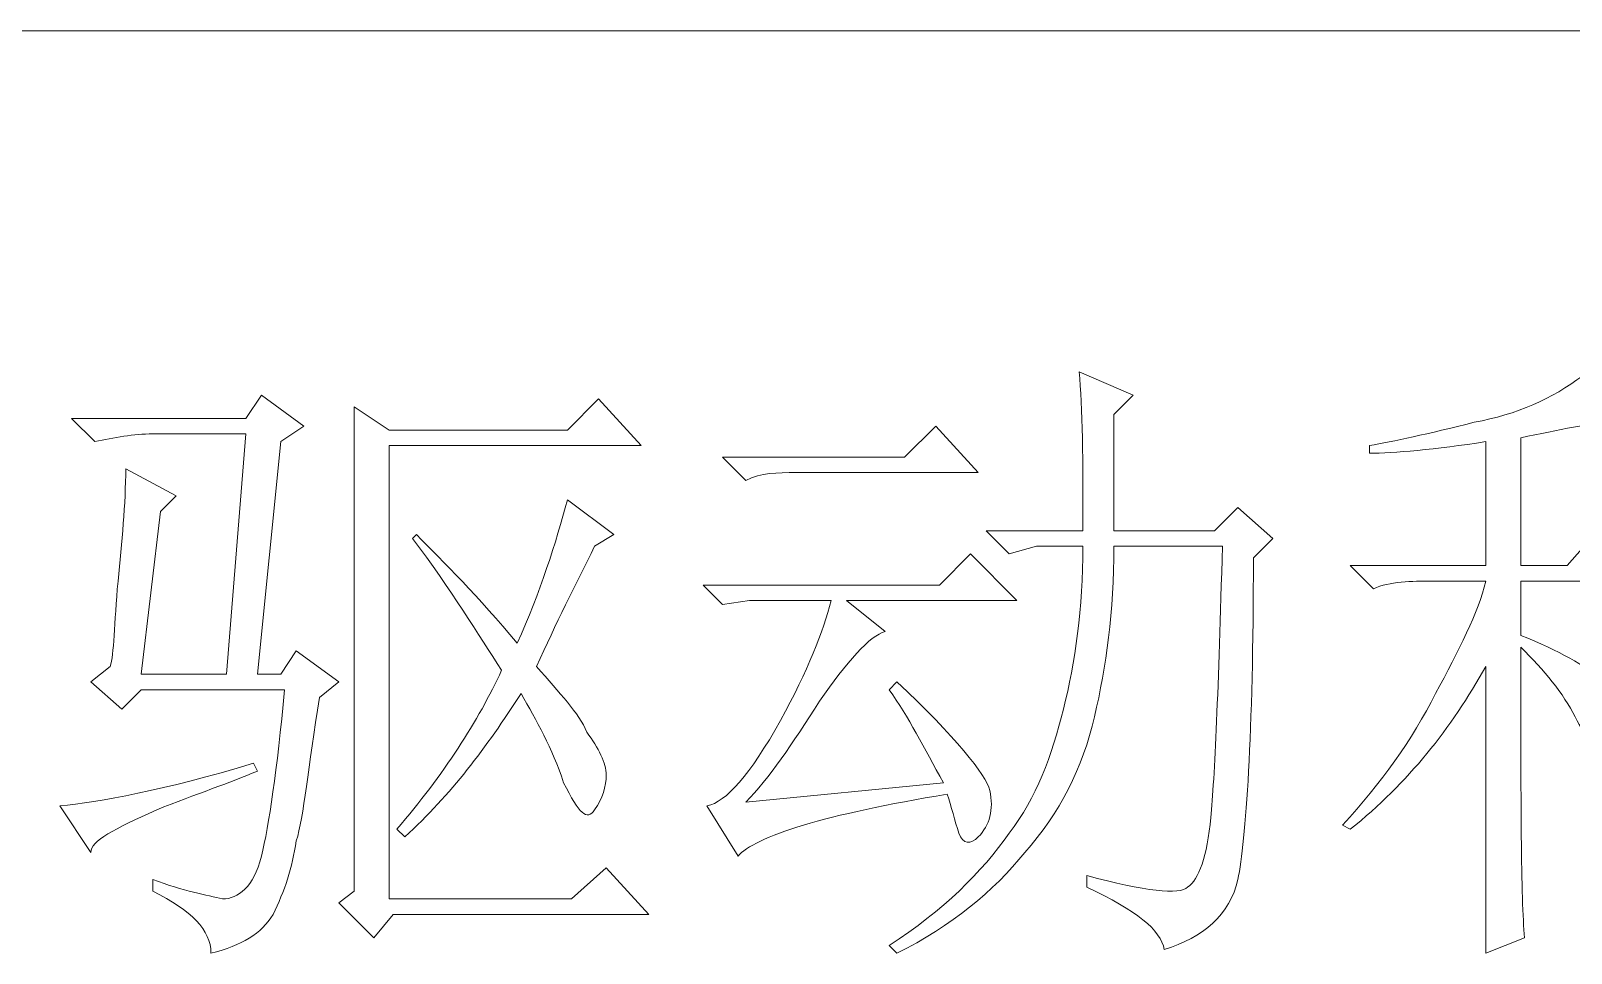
# Model space of a CAD drawing. Header units: millimetres. Extents: x 0 to 297, y 0 to 208.
# Drawn here: x 259.54 to 267.16, y 22.31 to 26.87 of the extents above; entities that cross this region are included whole.
import ezdxf

# ---------------------------------------------------------------- set-up
doc = ezdxf.new("R2010")
doc.units = ezdxf.units.MM

msp = doc.modelspace()

# ---------------------------------------------------------------- linework, layer by layer
at = {"color": 7, "lineweight": 15}
for points in [[(132.557661, 26.870324), (293.163978, 26.870324)], [(238.197672, 26.870324), (293.163978, 26.870324)]]:
    msp.add_lwpolyline(points, dxfattribs=at)
at = {"color": 7, "lineweight": 0}
for points, knots in [([(265.680825, 24.359604), (265.680825, 24.359604), (265.584869, 24.263649), (265.584869, 24.263649), (265.584869, 23.382057), (265.546769, 22.864885), (265.508317, 22.672974), (265.469864, 22.500465), (265.335808, 22.38546), (265.14425, 22.327957), (265.1252, 22.423913), (265.010194, 22.519868), (264.760781, 22.634874), (264.760781, 22.634874), (264.760781, 22.692376), (264.760781, 22.692376), (265.048294, 22.615471), (265.220803, 22.596421), (265.259256, 22.634874), (265.316758, 22.672974), (265.355211, 22.787979), (265.374261, 22.97989), (265.393311, 23.171449), (265.412361, 23.612068), (265.431764, 24.321151), (265.431764, 24.321151), (264.895189, 24.321151), (264.895189, 24.321151), (264.895189, 23.995538), (264.856736, 23.727074), (264.799233, 23.478013), (264.741731, 23.228951), (264.626725, 22.99894), (264.454217, 22.807382), (264.301111, 22.615471), (264.09015, 22.442963), (263.821686, 22.308907), (263.821686, 22.308907), (263.783586, 22.34736), (263.783586, 22.34736), (264.051697, 22.519868), (264.243256, 22.711426), (264.377664, 22.902985), (264.511719, 23.075493), (264.588272, 23.286454), (264.645775, 23.516465), (264.703278, 23.746476), (264.741731, 24.014588), (264.741731, 24.321151), (264.741731, 24.321151), (264.511719, 24.321151), (264.511719, 24.321151), (264.511719, 24.321151), (264.377664, 24.283051), (264.377664, 24.283051), (264.377664, 24.283051), (264.262658, 24.398057), (264.262658, 24.398057), (264.262658, 24.398057), (264.741731, 24.398057), (264.741731, 24.398057), (264.741731, 24.743074), (264.741731, 25.011185), (264.722681, 25.183693), (264.722681, 25.183693), (264.990792, 25.068688), (264.990792, 25.068688), (264.990792, 25.068688), (264.895189, 24.973085), (264.895189, 24.973085), (264.895189, 24.973085), (264.895189, 24.398057), (264.895189, 24.398057), (264.895189, 24.398057), (265.393311, 24.398057), (265.393311, 24.398057), (265.393311, 24.398057), (265.508317, 24.513063), (265.508317, 24.513063), (265.508317, 24.513063), (265.680825, 24.359604), (265.680825, 24.359604), (265.680825, 24.359604), (265.680825, 24.359604), (265.680825, 24.359604)], [0, 0, 0, 0, 1, 1, 1, 2, 2, 2, 3, 3, 3, 4, 4, 4, 5, 5, 5, 6, 6, 6, 7, 7, 7, 8, 8, 8, 9, 9, 9, 10, 10, 10, 11, 11, 11, 12, 12, 12, 13, 13, 13, 14, 14, 14, 15, 15, 15, 16, 16, 16, 17, 17, 17, 18, 18, 18, 19, 19, 19, 20, 20, 20, 21, 21, 21, 22, 22, 22, 23, 23, 23, 24, 24, 24, 25, 25, 25, 26, 26, 26, 27, 27, 27, 28, 28, 28, 28]), ([(266.907433, 23.823029), (266.907433, 23.056443), (266.907433, 22.577371), (266.926483, 22.38546), (266.926483, 22.38546), (266.734925, 22.308907), (266.734925, 22.308907), (266.734925, 22.692376), (266.734925, 23.171449), (266.734925, 23.727074), (266.562417, 23.42051), (266.351808, 23.152046), (266.064294, 22.922388), (266.064294, 22.922388), (266.025842, 22.941438), (266.025842, 22.941438), (266.2174, 23.152046), (266.370858, 23.363007), (266.485864, 23.593018), (266.600869, 23.803979), (266.696472, 23.995538), (266.734925, 24.148643), (266.734925, 24.148643), (266.466814, 24.148643), (266.466814, 24.148643), (266.370858, 24.148643), (266.255853, 24.148643), (266.1793, 24.110543), (266.1793, 24.110543), (266.064294, 24.225549), (266.064294, 24.225549), (266.064294, 24.225549), (266.734925, 24.225549), (266.734925, 24.225549), (266.734925, 24.225549), (266.734925, 24.838676), (266.734925, 24.838676), (266.485864, 24.800576), (266.274903, 24.781174), (266.159897, 24.781174), (266.159897, 24.781174), (266.159897, 24.819626), (266.159897, 24.819626), (266.274903, 24.838676), (266.447411, 24.877129), (266.677422, 24.934632), (266.888383, 24.973085), (267.060892, 25.049638), (267.213997, 25.164643), (267.213997, 25.164643), (267.386506, 24.934632), (267.386506, 24.934632), (267.25245, 24.934632), (267.098992, 24.896179), (266.907433, 24.858079), (266.907433, 24.858079), (266.907433, 24.225549), (266.907433, 24.225549), (266.907433, 24.225549), (267.137444, 24.225549), (267.137444, 24.225549), (267.137444, 24.225549), (267.2715, 24.378654), (267.2715, 24.378654), (267.2715, 24.378654), (267.482461, 24.148643), (267.482461, 24.148643), (267.482461, 24.148643), (266.907433, 24.148643), (266.907433, 24.148643), (266.907433, 24.148643), (266.907433, 23.880532), (266.907433, 23.880532), (267.098992, 23.803979), (267.2334, 23.727074), (267.290903, 23.669571), (267.348406, 23.612068), (267.348406, 23.516465), (267.309953, 23.43956), (267.2715, 23.343957), (267.2334, 23.363007), (267.175897, 23.478013), (267.118394, 23.593018), (267.022439, 23.708024), (266.907433, 23.823029), (266.907433, 23.823029), (266.907433, 23.823029), (266.907433, 23.823029), (266.907433, 23.823029), (266.907433, 23.823029), (266.907433, 23.823029)], [0, 0, 0, 0, 1, 1, 1, 2, 2, 2, 3, 3, 3, 4, 4, 4, 5, 5, 5, 6, 6, 6, 7, 7, 7, 8, 8, 8, 9, 9, 9, 10, 10, 10, 11, 11, 11, 12, 12, 12, 13, 13, 13, 14, 14, 14, 15, 15, 15, 16, 16, 16, 17, 17, 17, 18, 18, 18, 19, 19, 19, 20, 20, 20, 21, 21, 21, 22, 22, 22, 23, 23, 23, 24, 24, 24, 25, 25, 25, 26, 26, 26, 27, 27, 27, 28, 28, 28, 29, 29, 29, 30, 30, 30, 30]), ([(260.141861, 22.672974), (260.295319, 22.615471), (260.410325, 22.596421), (260.486878, 22.577371), (260.563783, 22.577371), (260.640336, 22.634874), (260.678789, 22.787979), (260.716889, 22.941438), (260.755342, 23.209549), (260.793794, 23.612068), (260.793794, 23.612068), (260.084358, 23.612068), (260.084358, 23.612068), (260.084358, 23.612068), (259.988756, 23.516465), (259.988756, 23.516465), (259.988756, 23.516465), (259.835297, 23.650521), (259.835297, 23.650521), (259.835297, 23.650521), (259.931253, 23.727074), (259.931253, 23.727074), (259.950303, 23.784576), (259.950303, 23.938035), (259.969706, 24.148643), (259.988756, 24.340554), (260.007806, 24.532113), (260.007806, 24.704621), (260.007806, 24.704621), (260.256867, 24.570565), (260.256867, 24.570565), (260.256867, 24.570565), (260.180314, 24.49366), (260.180314, 24.49366), (260.180314, 24.49366), (260.084358, 23.688974), (260.084358, 23.688974), (260.084358, 23.688974), (260.506281, 23.688974), (260.506281, 23.688974), (260.506281, 23.688974), (260.601883, 24.877129), (260.601883, 24.877129), (260.601883, 24.877129), (260.141861, 24.877129), (260.141861, 24.877129), (260.046258, 24.877129), (259.950303, 24.858079), (259.8547, 24.838676), (259.8547, 24.838676), (259.739694, 24.953682), (259.739694, 24.953682), (259.739694, 24.953682), (260.601883, 24.953682), (260.601883, 24.953682), (260.601883, 24.953682), (260.678789, 25.068688), (260.678789, 25.068688), (260.678789, 25.068688), (260.889397, 24.915582), (260.889397, 24.915582), (260.889397, 24.915582), (260.774392, 24.838676), (260.774392, 24.838676), (260.774392, 24.838676), (260.659386, 23.688974), (260.659386, 23.688974), (260.659386, 23.688974), (260.774392, 23.688974), (260.774392, 23.688974), (260.774392, 23.688974), (260.851297, 23.803979), (260.851297, 23.803979), (260.851297, 23.803979), (261.061906, 23.650521), (261.061906, 23.650521), (261.061906, 23.650521), (260.966303, 23.573968), (260.966303, 23.573968), (260.9088, 23.228951), (260.889397, 22.97989), (260.851297, 22.864885), (260.831894, 22.730476), (260.793794, 22.615471), (260.736292, 22.500465), (260.678789, 22.404863), (260.582833, 22.34736), (260.429375, 22.308907), (260.429375, 22.423913), (260.333772, 22.519868), (260.141861, 22.615471), (260.141861, 22.615471), (260.141861, 22.672974), (260.141861, 22.672974), (260.141861, 22.672974), (260.141861, 22.672974), (260.141861, 22.672974)], [0, 0, 0, 0, 1, 1, 1, 2, 2, 2, 3, 3, 3, 4, 4, 4, 5, 5, 5, 6, 6, 6, 7, 7, 7, 8, 8, 8, 9, 9, 9, 10, 10, 10, 11, 11, 11, 12, 12, 12, 13, 13, 13, 14, 14, 14, 15, 15, 15, 16, 16, 16, 17, 17, 17, 18, 18, 18, 19, 19, 19, 20, 20, 20, 21, 21, 21, 22, 22, 22, 23, 23, 23, 24, 24, 24, 25, 25, 25, 26, 26, 26, 27, 27, 27, 28, 28, 28, 29, 29, 29, 30, 30, 30, 31, 31, 31, 32, 32, 32, 32]), ([(261.138458, 22.615471), (261.138458, 23.688974), (261.138458, 24.49366), (261.138458, 25.011185), (261.138458, 25.011185), (261.310967, 24.896179), (261.310967, 24.896179), (261.310967, 24.896179), (262.192911, 24.896179), (262.192911, 24.896179), (262.192911, 24.896179), (262.346017, 25.049638), (262.346017, 25.049638), (262.346017, 25.049638), (262.556978, 24.819626), (262.556978, 24.819626), (262.556978, 24.819626), (261.310967, 24.819626), (261.310967, 24.819626), (261.310967, 24.819626), (261.310967, 22.577371), (261.310967, 22.577371), (261.310967, 22.577371), (262.211961, 22.577371), (262.211961, 22.577371), (262.211961, 22.577371), (262.384469, 22.730476), (262.384469, 22.730476), (262.384469, 22.730476), (262.595078, 22.500465), (262.595078, 22.500465), (262.595078, 22.500465), (261.330369, 22.500465), (261.330369, 22.500465), (261.330369, 22.500465), (261.234414, 22.38546), (261.234414, 22.38546), (261.234414, 22.38546), (261.061906, 22.557968), (261.061906, 22.557968), (261.061906, 22.557968), (261.138458, 22.615471), (261.138458, 22.615471), (261.138458, 22.615471), (261.138458, 22.615471), (261.138458, 22.615471)], [0, 0, 0, 0, 1, 1, 1, 2, 2, 2, 3, 3, 3, 4, 4, 4, 5, 5, 5, 6, 6, 6, 7, 7, 7, 8, 8, 8, 9, 9, 9, 10, 10, 10, 11, 11, 11, 12, 12, 12, 13, 13, 13, 14, 14, 14, 15, 15, 15, 15]), ([(262.959497, 24.762124), (262.959497, 24.762124), (263.860139, 24.762124), (263.860139, 24.762124), (263.860139, 24.762124), (264.013597, 24.915582), (264.013597, 24.915582), (264.013597, 24.915582), (264.224206, 24.685571), (264.224206, 24.685571), (264.224206, 24.685571), (263.323564, 24.685571), (263.323564, 24.685571), (263.227608, 24.685571), (263.151056, 24.685571), (263.074503, 24.647118), (263.074503, 24.647118), (262.959497, 24.762124), (262.959497, 24.762124), (262.959497, 24.762124), (262.959497, 24.762124), (262.959497, 24.762124)], [0, 0, 0, 0, 1, 1, 1, 2, 2, 2, 3, 3, 3, 4, 4, 4, 5, 5, 5, 6, 6, 6, 7, 7, 7, 7]), ([(262.192911, 24.551163), (262.192911, 24.551163), (262.422569, 24.378654), (262.422569, 24.378654), (262.422569, 24.378654), (262.326967, 24.321151), (262.326967, 24.321151), (262.231011, 24.129593), (262.135056, 23.938035), (262.039453, 23.727074), (262.154458, 23.593018), (262.250061, 23.497063), (262.288514, 23.40146), (262.346017, 23.324554), (262.384469, 23.248001), (262.384469, 23.190499), (262.384469, 23.132996), (262.365067, 23.075493), (262.326967, 23.01799), (262.288514, 22.960488), (262.250061, 22.99894), (262.173508, 23.152046), (262.116006, 23.324554), (262.039453, 23.458963), (261.9629, 23.593018), (261.790392, 23.324554), (261.617883, 23.094896), (261.387872, 22.883935), (261.387872, 22.883935), (261.349419, 22.922388), (261.349419, 22.922388), (261.579431, 23.190499), (261.751939, 23.458963), (261.866944, 23.708024), (261.751939, 23.880532), (261.617883, 24.110543), (261.425972, 24.359604), (261.425972, 24.359604), (261.445375, 24.378654), (261.445375, 24.378654), (261.579431, 24.244599), (261.751939, 24.07209), (261.943497, 23.842079), (262.058503, 24.091493), (262.135056, 24.340554), (262.192911, 24.551163), (262.192911, 24.551163), (262.192911, 24.551163), (262.192911, 24.551163), (262.192911, 24.551163), (262.192911, 24.551163), (262.192911, 24.551163)], [0, 0, 0, 0, 1, 1, 1, 2, 2, 2, 3, 3, 3, 4, 4, 4, 5, 5, 5, 6, 6, 6, 7, 7, 7, 8, 8, 8, 9, 9, 9, 10, 10, 10, 11, 11, 11, 12, 12, 12, 13, 13, 13, 14, 14, 14, 15, 15, 15, 16, 16, 16, 17, 17, 17, 17]), ([(262.863542, 24.129593), (262.863542, 24.129593), (264.032647, 24.129593), (264.032647, 24.129593), (264.032647, 24.129593), (264.186106, 24.283051), (264.186106, 24.283051), (264.186106, 24.283051), (264.415764, 24.05304), (264.415764, 24.05304), (264.415764, 24.05304), (263.572625, 24.05304), (263.572625, 24.05304), (263.572625, 24.05304), (263.764183, 23.899582), (263.764183, 23.899582), (263.687631, 23.880532), (263.572625, 23.746476), (263.438569, 23.554565), (263.304161, 23.343957), (263.189508, 23.171449), (263.074503, 23.056443), (263.074503, 23.056443), (264.051697, 23.152046), (264.051697, 23.152046), (263.956094, 23.324554), (263.879189, 23.478013), (263.783586, 23.612068), (263.783586, 23.612068), (263.821686, 23.650521), (263.821686, 23.650521), (264.1092, 23.382057), (264.262658, 23.190499), (264.281708, 23.113946), (264.301111, 23.01799), (264.281708, 22.941438), (264.224206, 22.883935), (264.186106, 22.845482), (264.147653, 22.845482), (264.128603, 22.902985), (264.1092, 22.960488), (264.09015, 23.037393), (264.0711, 23.094896), (263.476669, 22.99894), (263.112603, 22.883935), (263.03605, 22.787979), (263.03605, 22.787979), (262.882592, 23.037393), (262.882592, 23.037393), (262.978547, 23.056443), (263.093553, 23.190499), (263.246658, 23.458963), (263.381067, 23.708024), (263.457619, 23.899582), (263.496072, 24.05304), (263.496072, 24.05304), (263.093553, 24.05304), (263.093553, 24.05304), (263.093553, 24.05304), (262.959497, 24.03399), (262.959497, 24.03399), (262.959497, 24.03399), (262.863542, 24.129593), (262.863542, 24.129593), (262.863542, 24.129593), (262.863542, 24.129593), (262.863542, 24.129593)], [0, 0, 0, 0, 1, 1, 1, 2, 2, 2, 3, 3, 3, 4, 4, 4, 5, 5, 5, 6, 6, 6, 7, 7, 7, 8, 8, 8, 9, 9, 9, 10, 10, 10, 11, 11, 11, 12, 12, 12, 13, 13, 13, 14, 14, 14, 15, 15, 15, 16, 16, 16, 17, 17, 17, 18, 18, 18, 19, 19, 19, 20, 20, 20, 21, 21, 21, 22, 22, 22, 22]), ([(259.682192, 23.037393), (259.87375, 23.056443), (260.199364, 23.113946), (260.640336, 23.248001), (260.640336, 23.248001), (260.659386, 23.209549), (260.659386, 23.209549), (260.525331, 23.152046), (260.352822, 23.094896), (260.161264, 23.01799), (259.950303, 22.922388), (259.835297, 22.864885), (259.835297, 22.807382), (259.835297, 22.807382), (259.682192, 23.037393), (259.682192, 23.037393), (259.682192, 23.037393), (259.682192, 23.037393), (259.682192, 23.037393)], [0, 0, 0, 0, 1, 1, 1, 2, 2, 2, 3, 3, 3, 4, 4, 4, 5, 5, 5, 6, 6, 6, 6])]:
    msp.add_open_spline(points, degree=3, knots=knots, dxfattribs=at)

doc.saveas('drawing.dxf')
